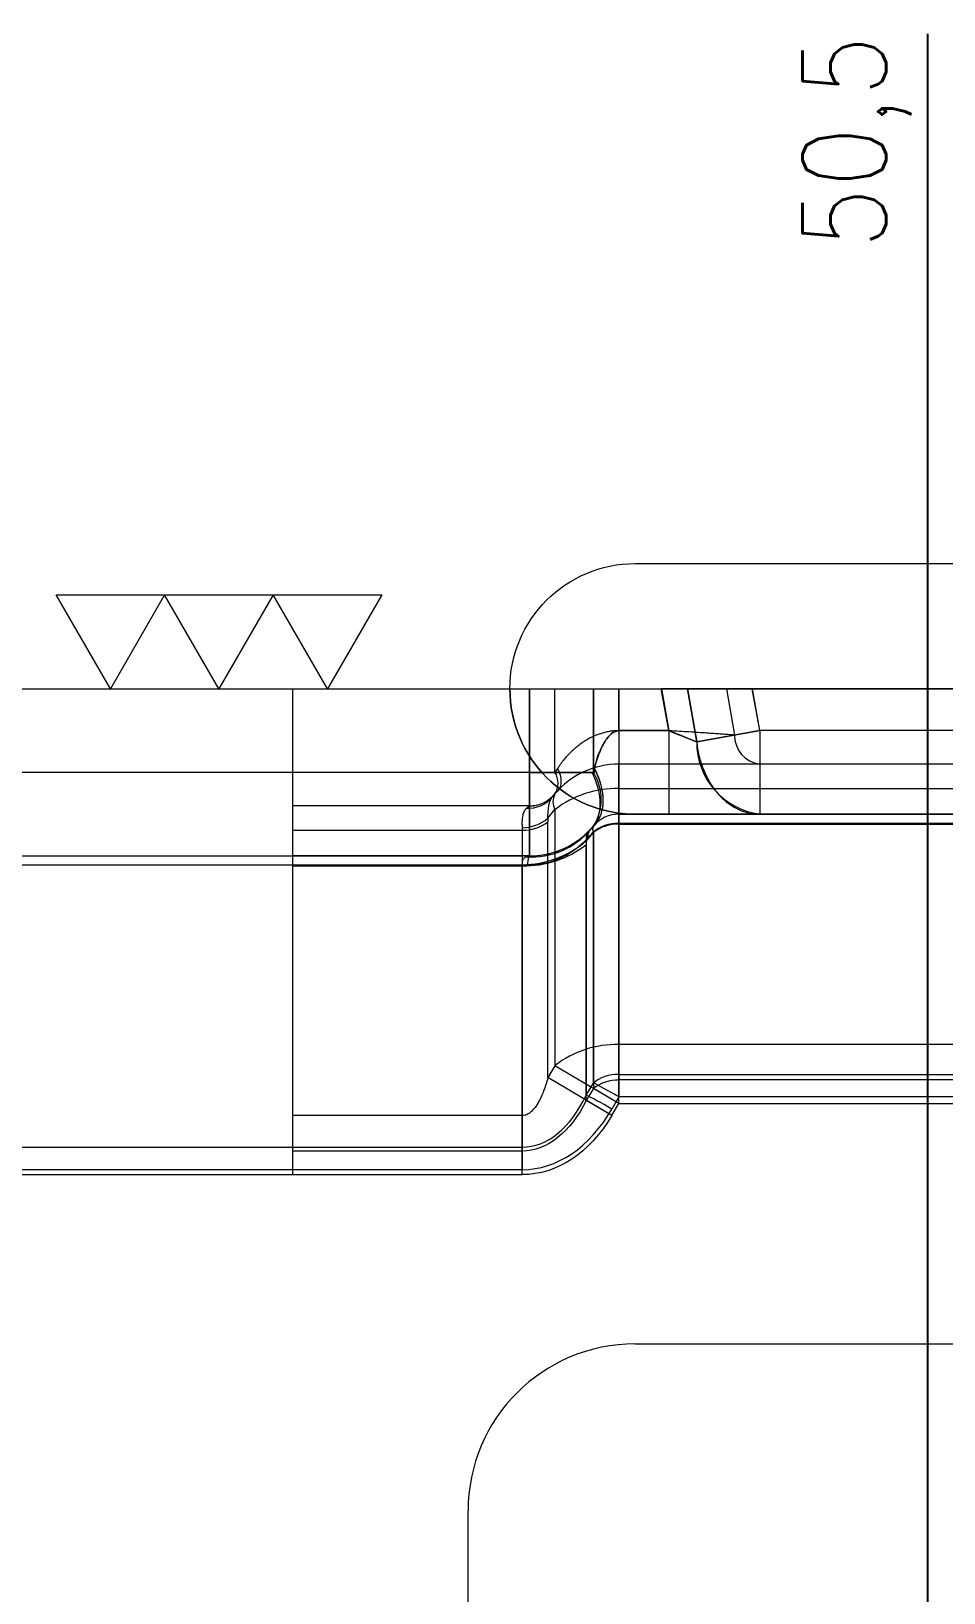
# Model space of a CAD drawing. Header units: millimetres. Extents: x 117382 to 126876, y -1151 to 1280.
# Drawn here: x 124403.2 to 124425.04, y 875.89 to 913.27 of the extents above; entities that cross this region are included whole.
import ezdxf

# ---------------------------------------------------------------- set-up
doc = ezdxf.new("R2010")
doc.units = ezdxf.units.MM
doc.linetypes.add('DASHED', pattern=[0])
doc.linetypes.add('HIDDEN', pattern=[0])
for name, color, linetype in [('DIE_P', 2, 'Continuous'), ('DIM', 4, 'Continuous'), ('PRESS', 3, 'Continuous'), ('TEXT', 4, 'Continuous')]:
    doc.layers.add(name, color=color, linetype=linetype)
doc.styles.get("Standard").update_dxf_attribs({"font": 'txt.shx', "width": 0.85, "bigfont": 'ctxt.shx'})
doc.dimstyles.new('T-2-WX', dxfattribs={"dimtxt": 2, "dimasz": 2, "dimexe": 0.5, "dimexo": 0.5, "dimgap": 0.5, "dimtad": 1, "dimtxsty": 'Standard', "dimblk": 'OPEN30', "dimcen": 0, "dimazin": 3, "dimtfac": 1, "dimtmove": 0, "dimatfit": 3, "dimldrblk": 'OPEN30', "dimlwd": -1, "dimlwe": -1})

# ---------------------------------------------------------------- blocks, each defined once
blk = doc.blocks.new('*u7584')
at = {"layer": 'DIE_P', "color": 2, "linetype": 'Continuous', "lineweight": 13}
for p, q in [((-20.534, 92.246), (-19.002, 92.246)), ((-19.002, 92.246), (-18.389, 92.246)), ((-18.389, 92.246), (-17.375, 92.246)), ((-16.752, 92.246), (-17.375, 92.246)), ((-15.197, 92.246), (-16.752, 92.246)), ((-6.803, 92.246), (-15.197, 92.246)), ((-18.969, 88.997), (-18.968, 88.998)), ((-18.389, 89.246), (-3.611, 89.246)), ((-52.5, 88.246), (-20.704, 88.246)), ((-20.704, 88.246), (-20.534, 88.246)), ((-18, 76.567), (-4, 76.567)), ((-22, 0), (-22, 72.567))]:
    blk.add_line(p, q, dxfattribs=at)
at = {"layer": 'DIE_P', "color": 155, "linetype": 'Continuous', "lineweight": 13}
for p, q in [((-20.534, 92.246), (-20.534, 90.246)), ((-19.002, 92.246), (-19.002, 90.246)), ((-18.389, 92.246), (-18.389, 91.246)), ((-17.198, 91.246), (-17.375, 92.246)), ((-16.529, 90.98), (-16.752, 92.246)), ((-15.02, 91.246), (-15.197, 92.246)), ((-18.389, 91.246), (-17.198, 91.246)), ((-16.529, 90.98), (-15.02, 91.246)), ((-6.98, 91.246), (-15.02, 91.246)), ((-15.02, 91.246), (-15.02, 89.246)), ((-20.534, 90.246), (-52.5, 90.246)), ((-20.534, 90.246), (-20.534, 88.246)), ((-20.534, 90.246), (-19.017, 90.246)), ((-18.389, 89.246), (-18.389, 89.026)), ((-3.611, 89.026), (-18.389, 89.026)), ((-18.389, 89.026), (-18.389, 83.018)), ((-19.171, 88.634), (-19.171, 82.518)), ((-19.002, 82.811), (-19.002, 88.819)), ((-20.704, 88.246), (-20.704, 88.026)), ((-20.704, 88.026), (-52.5, 88.026)), ((-20.704, 81.274), (-20.704, 88.026)), ((-18.389, 83.018), (-3.611, 83.018)), ((-18.389, 83.018), (-18.389, 82.48)), ((-19.171, 82.518), (-19.002, 82.811)), ((-18.389, 82.48), (-18.559, 82.187)), ((-3.611, 82.48), (-18.389, 82.48)), ((-52.5, 81.274), (-20.704, 81.274)), ((-20.704, 81.274), (-20.704, 80.736)), ((-20.704, 80.736), (-52.5, 80.736))]:
    blk.add_line(p, q, dxfattribs=at)
at = {"layer": 'DIE_P', "color": 11, "linetype": 'DASHED', "lineweight": 13}
blk.add_arc((-18, 92.246), 3, 180, 270, dxfattribs=at)
at = {"layer": 'DIE_P', "color": 2, "linetype": 'Continuous', "lineweight": 13}
for centre, radius, end in [((-18.389, 88.446), 0.8, 139.9948), ((-18, 72.567), 4, 180)]:
    blk.add_arc(centre, radius, 90, end, dxfattribs=at)
at = {"layer": 'DIE_P', "color": 155, "linetype": 'Continuous', "lineweight": 13}
for centre, major_axis, ratio, start_param, end_param in [((-20.534, 90.246), (1.502, -1.321), 0.600488, 0.013854, 0.957804), ((-18.389, 88.446), (0.8, 0), 0.725374, 1.570796, 2.443461), ((-18.559, 88.261), (-0.564, 0.567), 0.435359, 0, 0.513798), ((-21.147, 90.619), (-2.059, 1.898), 0.99998, 3.098477, 3.187941), ((-18.389, 88.446), (-0.613, 0.514), 0.292435, 0, 0.48103), ((-20.534, 87.446), (0, 0.8), 0.087799, 0, 0.76115), ((-20.704, 87.446), (2, 0), 0.290167, 1.5102, 1.570793), ((-18.389, 82.438), (-0.8, 0), 0.725374, 4.712389, 5.585054), ((-18.389, 82.438), (-0.693, 0.401), 0.045319, 4.738595, 5.824331), ((-20.704, 84.756), (0, 3.482), 0.574416, 3.141593, 4.014257), ((-18.559, 82.145), (-0.693, 0.401), 0.045319, 4.738595, 5.824331), ((-20.704, 84.798), (0, 4.062), 0.689299, 3.141593, 4.014257)]:
    blk.add_ellipse(centre, major_axis=major_axis, ratio=ratio, start_param=start_param, end_param=end_param, dxfattribs=at)
at = {"layer": 'DIE_P', "color": 2, "linetype": 'Continuous', "lineweight": 13}
blk.add_ellipse((-20.534, 90.246), major_axis=(1.359, 1.468), ratio=0.999992, start_param=4.671585, end_param=4.761052, dxfattribs=at)
for points, knots in [([(-18.977, 90.344), (-18.975, 90.35), (-18.971, 90.362), (-18.966, 90.381), (-18.959, 90.403), (-18.952, 90.428), (-18.944, 90.456), (-18.936, 90.486), (-18.927, 90.519), (-18.92, 90.547), (-18.914, 90.568), (-18.911, 90.581), (-18.908, 90.594), (-18.904, 90.605), (-18.901, 90.615), (-18.899, 90.625), (-18.896, 90.634), (-18.893, 90.642), (-18.891, 90.649), (-18.889, 90.655), (-18.887, 90.66), (-18.885, 90.665), (-18.884, 90.669), (-18.881, 90.674), (-18.877, 90.681), (-18.873, 90.691), (-18.868, 90.701), (-18.863, 90.711), (-18.858, 90.721), (-18.853, 90.732), (-18.847, 90.743), (-18.842, 90.754), (-18.837, 90.765), (-18.832, 90.777), (-18.827, 90.789), (-18.817, 90.812), (-18.803, 90.844), (-18.783, 90.886), (-18.763, 90.925), (-18.742, 90.962), (-18.721, 90.996), (-18.7, 91.028), (-18.679, 91.057), (-18.662, 91.079), (-18.649, 91.093), (-18.641, 91.102), (-18.634, 91.111), (-18.626, 91.119), (-18.618, 91.127), (-18.61, 91.135), (-18.602, 91.142), (-18.595, 91.15), (-18.587, 91.157), (-18.579, 91.163), (-18.571, 91.17), (-18.563, 91.176), (-18.556, 91.182), (-18.548, 91.188), (-18.54, 91.193), (-18.532, 91.198), (-18.525, 91.203), (-18.517, 91.208), (-18.509, 91.212), (-18.502, 91.216), (-18.494, 91.22), (-18.486, 91.223), (-18.479, 91.227), (-18.471, 91.23), (-18.464, 91.233), (-18.456, 91.235), (-18.449, 91.237), (-18.441, 91.239), (-18.434, 91.241), (-18.426, 91.242), (-18.419, 91.244), (-18.411, 91.245), (-18.404, 91.245), (-18.397, 91.246), (-18.392, 91.246), (-18.389, 91.246)], [0, 0, 0, 0, 0.015656, 0.033754, 0.054305, 0.077315, 0.10279, 0.130733, 0.161147, 0.194034, 0.206639, 0.218489, 0.229584, 0.239925, 0.249511, 0.258342, 0.266421, 0.273746, 0.280319, 0.286141, 0.291214, 0.295539, 0.299122, 0.30197, 0.31167, 0.32154, 0.331581, 0.341795, 0.352182, 0.362743, 0.373479, 0.384392, 0.395482, 0.40675, 0.418196, 0.429822, 0.472383, 0.513096, 0.551986, 0.589083, 0.624421, 0.658038, 0.68998, 0.720299, 0.730833, 0.741186, 0.751358, 0.761352, 0.771169, 0.780812, 0.790283, 0.799584, 0.808718, 0.817688, 0.826495, 0.835144, 0.843637, 0.851978, 0.860169, 0.868216, 0.87612, 0.883888, 0.891522, 0.899027, 0.906409, 0.913672, 0.920821, 0.927862, 0.9348, 0.941643, 0.948395, 0.955063, 0.961655, 0.968177, 0.974636, 0.981041, 0.987397, 0.993715, 1, 1, 1, 1]), ([(-19.011, 90.247), (-19.011, 90.244), (-19.01, 90.24), (-19.008, 90.233), (-19.007, 90.23), (-19.004, 90.224), (-19.002, 90.222), (-18.998, 90.221), (-18.997, 90.221), (-18.994, 90.222), (-18.993, 90.223), (-18.99, 90.225), (-18.988, 90.228), (-18.985, 90.233), (-18.983, 90.236), (-18.979, 90.246), (-18.977, 90.253), (-18.973, 90.266), (-18.971, 90.273), (-18.969, 90.288), (-18.968, 90.295), (-18.967, 90.31), (-18.966, 90.317), (-18.967, 90.329), (-18.967, 90.332), (-18.968, 90.34), (-18.968, 90.343), (-18.969, 90.347)], [0, 0, 0, 0, 0.0625, 0.0625, 0.125, 0.125, 0.1875, 0.1875, 0.21875, 0.21875, 0.25, 0.25, 0.3125, 0.3125, 0.375, 0.375, 0.5, 0.5, 0.625, 0.625, 0.75, 0.75, 0.875, 0.875, 0.9375, 0.9375, 1, 1, 1, 1]), ([(-18.977, 90.343), (-18.944, 90.276), (-18.914, 90.211), (-18.864, 90.08), (-18.843, 90.016), (-18.809, 89.887), (-18.795, 89.823), (-18.777, 89.696), (-18.772, 89.633), (-18.772, 89.509), (-18.777, 89.451), (-18.795, 89.341), (-18.809, 89.29), (-18.843, 89.194), (-18.864, 89.148), (-18.912, 89.068), (-18.938, 89.032), (-18.968, 88.999)], [0, 0, 0, 0, 0.126536, 0.126536, 0.253072, 0.253072, 0.379609, 0.379609, 0.506145, 0.506145, 0.632681, 0.632681, 0.759217, 0.759217, 0.885753, 0.885753, 1, 1, 1, 1]), ([(-20.534, 88.246), (-20.499, 88.246), (-20.464, 88.247), (-20.394, 88.25), (-20.359, 88.253), (-20.255, 88.264), (-20.187, 88.275), (-20.054, 88.303), (-19.989, 88.32), (-19.893, 88.351), (-19.846, 88.367), (-19.8, 88.385), (-19.769, 88.398), (-19.753, 88.404), (-19.677, 88.437), (-19.619, 88.466), (-19.507, 88.528), (-19.454, 88.561), (-19.351, 88.632), (-19.302, 88.669), (-19.232, 88.727), (-19.21, 88.747), (-19.165, 88.787), (-19.144, 88.808), (-19.123, 88.828)], [0, 0, 0, 0, 0.0625, 0.0625, 0.125, 0.125, 0.25, 0.25, 0.375, 0.375, 0.4375, 0.46875, 0.46875, 0.5, 0.5, 0.625, 0.625, 0.75, 0.75, 0.875, 0.875, 0.9375, 0.9375, 1, 1, 1, 1])]:
    blk.add_open_spline(points, degree=3, knots=knots, dxfattribs=at)
at = {"layer": 'DIE_P', "color": 155, "linetype": 'Continuous', "lineweight": 13}
for points, knots in [([(-18.389, 91.246), (-18.389, 91.115), (-18.389, 90.984), (-18.389, 90.727), (-18.389, 90.601), (-18.389, 90.359), (-18.389, 90.243), (-18.389, 90.026), (-18.389, 89.924), (-18.389, 89.739), (-18.389, 89.655), (-18.389, 89.51), (-18.389, 89.448), (-18.389, 89.348), (-18.389, 89.31), (-18.389, 89.259), (-18.389, 89.246), (-18.389, 89.246)], [0, 0, 0, 0, 0.12505, 0.12505, 0.250101, 0.250101, 0.375151, 0.375151, 0.500201, 0.500201, 0.625252, 0.625252, 0.750302, 0.750302, 0.875352, 0.875352, 1, 1, 1, 1]), ([(-17.198, 91.246), (-17.192, 91.243), (-17.179, 91.238), (-17.16, 91.23), (-17.141, 91.222), (-17.122, 91.214), (-17.103, 91.207), (-17.084, 91.199), (-17.066, 91.192), (-17.048, 91.185), (-17.03, 91.178), (-17.012, 91.171), (-16.994, 91.164), (-16.977, 91.157), (-16.96, 91.15), (-16.943, 91.144), (-16.926, 91.137), (-16.91, 91.131), (-16.893, 91.124), (-16.877, 91.118), (-16.861, 91.112), (-16.846, 91.106), (-16.83, 91.1), (-16.815, 91.094), (-16.8, 91.088), (-16.786, 91.082), (-16.771, 91.077), (-16.757, 91.071), (-16.744, 91.066), (-16.73, 91.061), (-16.717, 91.055), (-16.703, 91.05), (-16.691, 91.045), (-16.678, 91.04), (-16.666, 91.035), (-16.654, 91.03), (-16.642, 91.026), (-16.63, 91.021), (-16.619, 91.016), (-16.608, 91.012), (-16.597, 91.008), (-16.587, 91.003), (-16.577, 90.999), (-16.567, 90.995), (-16.557, 90.991), (-16.547, 90.987), (-16.538, 90.983), (-16.532, 90.981), (-16.529, 90.98)], [0, 0, 0, 0, 0.026328, 0.052449, 0.078362, 0.104069, 0.129568, 0.154861, 0.179948, 0.204828, 0.229503, 0.253971, 0.278234, 0.302292, 0.326144, 0.349791, 0.373234, 0.396472, 0.419505, 0.442335, 0.464961, 0.487383, 0.509603, 0.531619, 0.553432, 0.575043, 0.596453, 0.61766, 0.638666, 0.65947, 0.680074, 0.700478, 0.720681, 0.740685, 0.760489, 0.780094, 0.799501, 0.81871, 0.837721, 0.856534, 0.875151, 0.893572, 0.911796, 0.929826, 0.94766, 0.9653, 0.982747, 1, 1, 1, 1]), ([(-17.198, 91.246), (-17.198, 91.128), (-17.198, 91.006), (-17.198, 90.758), (-17.198, 90.633), (-17.198, 90.448), (-17.198, 90.387), (-17.198, 90.267), (-17.198, 90.208), (-17.198, 90.094), (-17.198, 90.039), (-17.198, 89.932), (-17.198, 89.88), (-17.198, 89.783), (-17.198, 89.736), (-17.198, 89.65), (-17.198, 89.609), (-17.198, 89.534), (-17.198, 89.5), (-17.198, 89.438), (-17.198, 89.41), (-17.198, 89.337), (-17.198, 89.302), (-17.198, 89.256), (-17.198, 89.246), (-17.198, 89.246)], [0, 0, 0, 0, 0.125058, 0.125058, 0.250115, 0.250115, 0.312644, 0.312644, 0.375173, 0.375173, 0.437702, 0.437702, 0.50023, 0.50023, 0.562759, 0.562759, 0.625288, 0.625288, 0.687817, 0.687817, 0.750346, 0.750346, 0.875403, 0.875403, 1, 1, 1, 1]), ([(-16.529, 90.98), (-16.518, 90.871), (-16.5, 90.76), (-16.447, 90.538), (-16.413, 90.428), (-16.327, 90.214), (-16.277, 90.11), (-16.16, 89.914), (-16.094, 89.823), (-15.951, 89.658), (-15.873, 89.584), (-15.71, 89.459), (-15.625, 89.406), (-15.452, 89.324), (-15.364, 89.294), (-15.193, 89.255), (-15.11, 89.246), (-15.029, 89.246)], [0, 0, 0, 0, 0.125559, 0.125559, 0.251118, 0.251118, 0.376677, 0.376677, 0.502237, 0.502237, 0.627796, 0.627796, 0.753355, 0.753355, 0.878914, 0.878914, 1, 1, 1, 1]), ([(-19.171, 88.634), (-19.193, 88.611), (-19.216, 88.589), (-19.262, 88.545), (-19.285, 88.523), (-19.357, 88.46), (-19.408, 88.42), (-19.512, 88.345), (-19.567, 88.31), (-19.68, 88.244), (-19.738, 88.214), (-19.86, 88.159), (-19.922, 88.135), (-20.049, 88.094), (-20.113, 88.077), (-20.244, 88.05), (-20.31, 88.039), (-20.412, 88.03), (-20.446, 88.027), (-20.514, 88.025), (-20.548, 88.024), (-20.582, 88.025)], [0, 0, 0, 0, 0.0625, 0.0625, 0.125, 0.125, 0.25, 0.25, 0.375, 0.375, 0.5, 0.5, 0.625, 0.625, 0.75, 0.75, 0.875, 0.875, 0.9375, 0.9375, 1, 1, 1, 1])]:
    blk.add_open_spline(points, degree=3, knots=knots, dxfattribs=at)
at = {"layer": 'DIE_P', "color": 2, "linetype": 'DASHED', "lineweight": 13}
blk.add_open_spline([(-18.968, 88.999), (-18.971, 88.995), (-18.974, 88.992), (-18.977, 88.988)], degree=3, dxfattribs=at)
blk = doc.blocks.new('*D7643')
at = {"layer": 'Defpoints', "color": 0}
for p in [(124475.152, 897.534), (124485.152, 897.534), (124374.152, 796.534)]:
    blk.add_point(p, dxfattribs=at)
at = {"layer": 'DIM', "color": 0}
blk.add_line((124475.652, 897.534), (124489.295, 897.534), dxfattribs=at)
at = {"layer": 'DIM', "color": 0, "lineweight": 5, "insert": (124487.474, 899.034), "char_height": 2, "attachment_point": 5}
blk.add_mtext('101', dxfattribs=at)
blk = doc.blocks.new('_Open30')
blk = doc.blocks.new('*D7648')
at = {"layer": 'Defpoints', "color": 0}
for p in [(124475.152, 907.534), (124475.152, 897.534), (124374.152, 796.534)]:
    blk.add_point(p, dxfattribs=at)
at = {"layer": 'DIM', "color": 0}
blk.add_line((124475.152, 898.034), (124475.152, 911.676), dxfattribs=at)
at = {"layer": 'DIM', "color": 0, "lineweight": 5, "insert": (124473.652, 909.855), "char_height": 2, "attachment_point": 5, "rotation": 90}
blk.add_mtext('101', dxfattribs=at)
blk = doc.blocks.new('*D7649')
at = {"layer": 'Defpoints', "color": 0}
for p in [(124424.652, 907.534), (124424.652, 862.536), (124374.152, 796.534)]:
    blk.add_point(p, dxfattribs=at)
at = {"layer": 'DIM', "color": 0}
blk.add_line((124424.652, 863.036), (124424.652, 913.215), dxfattribs=at)
at = {"layer": 'DIM', "color": 0, "lineweight": 5, "insert": (124422.962, 910.624), "char_height": 2, "attachment_point": 5, "rotation": 90}
blk.add_mtext('50,5', dxfattribs=at)

msp = doc.modelspace()

# ---------------------------------------------------------------- linework, layer by layer
at = {"layer": 'DIE_P', "lineweight": 5}
for p, q in [((124409.452, 897.532), (124409.452, 885.903)), ((124415.119, 897.532), (124415.119, 895.532)), ((124415.119, 897.532), (124415.119, 895.532)), ((124415.731, 895.532), (124415.731, 897.532)), ((124416.65, 895.532), (124416.65, 897.532)), ((124417.263, 896.532), (124417.263, 897.532)), ((124417.263, 896.532), (124417.263, 897.532)), ((124418.278, 897.532), (124418.454, 896.532)), ((124418.278, 897.532), (124418.454, 896.532)), ((124418.9, 897.532), (124419.123, 896.266)), ((124419.833, 897.532), (124420.029, 896.425)), ((124420.632, 896.532), (124420.456, 897.532)), ((124420.632, 896.532), (124420.456, 897.532)), ((124418.454, 896.532), (124417.263, 896.532)), ((124418.454, 896.532), (124417.263, 896.532)), ((124418.454, 896.532), (124418.454, 895.732)), ((124418.454, 896.532), (124418.454, 894.532)), ((124420.632, 896.532), (124419.123, 896.266)), ((124420.632, 896.532), (124420.029, 896.425)), ((124420.632, 896.532), (124420.632, 895.732)), ((124428.673, 896.532), (124420.632, 896.532)), ((124428.673, 896.532), (124420.632, 896.532)), ((124420.632, 896.532), (124420.632, 894.532)), ((124417.263, 895.146), (124417.263, 895.732)), ((124432.042, 895.732), (124417.263, 895.732)), ((124415.119, 895.532), (124409.452, 895.532)), ((124415.731, 895.532), (124415.119, 895.532)), ((124415.119, 895.532), (124415.119, 894.732)), ((124415.119, 895.532), (124415.119, 893.532)), ((124416.65, 895.532), (124415.119, 895.532)), ((124415.731, 895.017), (124415.664, 894.937)), ((124417.263, 895.146), (124432.042, 895.146)), ((124417.263, 889.017), (124417.263, 895.146)), ((124415.119, 894.732), (124409.452, 894.732)), ((124415.559, 894.436), (124415.731, 894.641)), ((124415.731, 894.641), (124415.731, 888.512)), ((124417.263, 894.297), (124417.263, 894.532)), ((124432.042, 894.532), (124417.263, 894.532)), ((124415.562, 888.227), (124415.562, 894.348)), ((124416.65, 894.246), (124416.583, 894.165)), ((124417.263, 888.169), (124417.263, 894.297)), ((124417.263, 894.297), (124432.042, 894.297)), ((124409.452, 894.146), (124414.949, 894.146)), ((124414.949, 894.146), (124414.949, 887.317)), ((124416.479, 893.89), (124416.65, 894.095)), ((124416.481, 887.681), (124416.481, 893.802)), ((124416.65, 894.095), (124416.65, 887.967)), ((124415.119, 893.532), (124409.452, 893.532)), ((124415.118, 893.532), (124415.051, 893.509)), ((124409.452, 893.297), (124414.949, 893.297)), ((124414.949, 893.297), (124414.949, 886.469)), ((124432.042, 889.017), (124417.263, 889.017)), ((124417.263, 887.603), (124417.263, 889.017)), ((124415.731, 888.512), (124415.562, 888.227)), ((124417.094, 887.318), (124415.562, 888.227)), ((124417.263, 887.603), (124415.731, 888.512)), ((124417.263, 887.603), (124417.263, 888.169)), ((124432.042, 888.169), (124417.263, 888.169)), ((124416.65, 887.967), (124416.481, 887.681)), ((124417.263, 887.603), (124416.65, 887.967)), ((124417.094, 887.318), (124416.481, 887.681)), ((124417.094, 887.318), (124417.263, 887.603)), ((124417.094, 887.318), (124417.263, 887.603)), ((124417.263, 887.603), (124432.042, 887.603)), ((124417.263, 887.603), (124432.042, 887.603)), ((124414.949, 887.317), (124409.452, 887.317)), ((124414.949, 885.903), (124414.949, 887.317)), ((124414.949, 886.469), (124409.452, 886.469)), ((124414.949, 885.903), (124414.949, 886.469)), ((124383.152, 885.903), (124414.949, 885.903)), ((124383.152, 885.903), (124414.949, 885.903))]:
    msp.add_line(p, q, dxfattribs=at)
at = {"layer": 'DIE_P', "color": 52, "linetype": 'DASHED', "lineweight": 5, "ltscale": 0.5}
msp.add_lwpolyline([(124417.652, 894.532, -1), (124417.652, 900.532), (124431.652, 900.532, -1), (124431.652, 894.532)], format="xyb", close=True, dxfattribs=at)
at = {"layer": 'DIE_P', "color": 1, "linetype": 'Continuous', "lineweight": 5}
msp.add_lwpolyline([(124384.152, 897.532), (124465.152, 897.532, -0.414214), (124466.152, 896.532), (124466.152, 807.036, 0.414214), (124467.652, 805.536), (124470.652, 805.536, -0.414214), (124472.152, 804.036), (124472.152, 798.036, -0.414214), (124470.652, 796.536), (124378.652, 796.536, -0.414214), (124377.152, 798.036), (124377.152, 804.036, -0.414214), (124378.652, 805.536), (124381.652, 805.536, 0.414214), (124383.152, 807.036), (124383.152, 896.532, -0.414214)], format="xyb", close=True, dxfattribs=at)
at = {"layer": 'DIE_P', "lineweight": 5}
for centre, radius, start, end in [((124420.723, 896.42), 0.695, 179.5831, 262.4687), ((124420.86, 896.253), 1.736, 179.5831, 262.4687), ((124417.263, 893.732), 2, 90, 140), ((124415.333, 895.274), 0.474, 327.1785, 32.8215), ((124415.654, 894.889), 1.186, 327.1785, 32.8215), ((124415.093, 895.422), 0.749, 266.787, 319.6284), ((124415.118, 895.531), 0.8, 269.9922, 319.9992), ((124415.119, 895.532), 0.8, 270, 319.9948), ((124416.065, 894.829), 0.383, 150.5438, 209.4562), ((124417.205, 892.745), 2.401, 88.6199, 127.8779), ((124417.263, 893.732), 0.8, 90, 140), ((124414.941, 895.164), 0.955, 270.3381, 310.3458), ((124414.972, 895.106), 0.96, 268.6199, 307.8779), ((124415.156, 895.379), 1.873, 266.787, 319.6284), ((124415.119, 895.531), 2, 269.9922, 319.9992), ((124415.119, 895.532), 2, 270, 319.9948), ((124416.784, 894.171), 0.153, 150.5438, 209.4562), ((124417.24, 893.337), 0.96, 88.6199, 127.8779), ((124414.932, 895.711), 2.388, 270.3381, 310.3458), ((124415.007, 895.698), 2.401, 268.6199, 307.8779), ((124417.205, 886.617), 2.401, 88.6199, 127.8779), ((124417.24, 887.209), 0.96, 88.6199, 127.8779)]:
    msp.add_arc(centre, radius, start, end, dxfattribs=at)
at = {"layer": 'DIE_P', "lineweight": 5, "extrusion": (0, -4.44089e-16, -1)}
for centre, major_axis, ratio, start_param, end_param in [((124412.599, 892.732), (2.235, 1.781), 0.406765, 0.26805, 0.313533), ((124412.599, 892.732), (2.346, 0.597), 0.22686, 0.01223, 0.057713), ((124414.949, 889.863), (0, -3.96), 0.707107, 5.410521, 6.283185), ((124414.949, 889.863), (0, -3.96), 0.707107, 5.410521, 6.283185)]:
    msp.add_ellipse(centre, major_axis=major_axis, ratio=ratio, start_param=start_param, end_param=end_param, dxfattribs=at)
at = {"layer": 'DIE_P', "lineweight": 5, "extrusion": (-2.46519e-32, -4.44089e-16, -1)}
msp.add_ellipse((124413.212, 892.368), major_axis=(-2.085, -2.669), ratio=0.405408, start_param=3.574776, end_param=3.620259, dxfattribs=at)
at = {"layer": 'DIE_P', "lineweight": 5, "extrusion": (4.93038e-32, -4.44089e-16, -1)}
msp.add_ellipse((124414.132, 891.823), major_axis=(-2.085, -2.669), ratio=0.405408, start_param=3.574776, end_param=3.620259, dxfattribs=at)
at = {"layer": 'DIE_P', "lineweight": 5}
for points, knots in [([(124417.263, 896.532), (124417.229, 896.531), (124417.159, 896.529), (124417.054, 896.517), (124416.949, 896.497), (124416.844, 896.468), (124416.739, 896.432), (124416.635, 896.388), (124416.532, 896.335), (124416.431, 896.275), (124416.331, 896.207), (124416.234, 896.13), (124416.138, 896.046), (124416.046, 895.954), (124415.957, 895.853), (124415.871, 895.745), (124415.819, 895.668), (124415.793, 895.629)], [0, 0, 0, 0, 0.053798, 0.108376, 0.164037, 0.221069, 0.279736, 0.340283, 0.402933, 0.467886, 0.535324, 0.605406, 0.678278, 0.754065, 0.832883, 0.914831, 1, 1, 1, 1]), ([(124417.263, 896.532), (124417.213, 896.532), (124417.164, 896.515), (124417.073, 896.456), (124417.032, 896.415), (124416.923, 896.28), (124416.871, 896.178), (124416.79, 895.995), (124416.76, 895.912), (124416.711, 895.762), (124416.692, 895.693), (124416.675, 895.629)], [0, 0, 0, 0, 0.125, 0.125, 0.25, 0.25, 0.5, 0.5, 0.75, 0.75, 1, 1, 1, 1]), ([(124417.263, 896.532), (124417.263, 896.343), (124417.263, 896.122), (124417.263, 895.81), (124417.263, 895.732), (124417.263, 895.732)], [0, 0, 0, 0, 0.5, 0.5, 1, 1, 1, 1]), ([(124417.263, 896.532), (124417.263, 896.27), (124417.263, 896.008), (124417.263, 895.524), (124417.263, 895.303), (124417.263, 894.932), (124417.263, 894.784), (124417.263, 894.584), (124417.263, 894.532), (124417.263, 894.532)], [0, 0, 0, 0, 0.25, 0.25, 0.5, 0.5, 0.75, 0.75, 1, 1, 1, 1]), ([(124420.029, 896.425), (124419.997, 896.427), (124419.931, 896.432), (124419.817, 896.441), (124419.684, 896.45), (124419.53, 896.461), (124419.356, 896.473), (124419.159, 896.486), (124418.942, 896.5), (124418.705, 896.515), (124418.539, 896.526), (124418.454, 896.532)], [0, 0, 0, 0, 0.079181, 0.166319, 0.26143, 0.364524, 0.475611, 0.594698, 0.721789, 0.856889, 1, 1, 1, 1]), ([(124415.793, 895.629), (124415.844, 895.526), (124415.875, 895.417), (124415.875, 895.224), (124415.844, 895.143), (124415.793, 895.087)], [0, 0, 0, 0, 0.5, 0.5, 1, 1, 1, 1]), ([(124416.675, 895.629), (124416.803, 895.372), (124416.88, 895.098), (124416.88, 894.616), (124416.803, 894.413), (124416.675, 894.274)], [0, 0, 0, 0, 0.5, 0.5, 1, 1, 1, 1]), ([(124415.559, 894.436), (124415.56, 894.466), (124415.563, 894.525), (124415.569, 894.607), (124415.577, 894.682), (124415.588, 894.749), (124415.602, 894.809), (124415.619, 894.86), (124415.639, 894.904), (124415.656, 894.926), (124415.664, 894.937)], [0, 0, 0, 0, 0.124329, 0.248398, 0.372434, 0.496663, 0.621313, 0.746606, 0.872763, 1, 1, 1, 1]), ([(124415.051, 894.674), (124415.04, 894.664), (124415.019, 894.644), (124414.994, 894.604), (124414.973, 894.558), (124414.958, 894.503), (124414.947, 894.441), (124414.942, 894.371), (124414.941, 894.294), (124414.945, 894.237), (124414.947, 894.209)], [0, 0, 0, 0, 0.122, 0.244427, 0.367501, 0.49144, 0.616455, 0.742754, 0.870537, 1, 1, 1, 1]), ([(124415.118, 894.731), (124415.117, 894.73), (124415.115, 894.728), (124415.101, 894.717), (124415.081, 894.699), (124415.061, 894.683), (124415.051, 894.674)], [0, 0, 0, 0, 0.246056, 0.494033, 0.745003, 1, 1, 1, 1]), ([(124415.562, 888.227), (124415.546, 888.17), (124415.516, 888.061), (124415.463, 887.908), (124415.408, 887.774), (124415.35, 887.658), (124415.29, 887.557), (124415.227, 887.473), (124415.16, 887.404), (124415.091, 887.355), (124415.021, 887.323), (124414.972, 887.319), (124414.949, 887.317)], [0, 0, 0, 0, 0.15843, 0.301793, 0.430269, 0.544109, 0.643671, 0.736515, 0.816503, 0.885221, 0.945155, 1, 1, 1, 1])]:
    msp.add_open_spline(points, degree=3, knots=knots, dxfattribs=at)
for points in [[(124419.123, 896.266), (124418.959, 896.331), (124418.71, 896.43), (124418.454, 896.532)], [(124415.793, 895.629), (124415.771, 895.597), (124415.751, 895.564), (124415.731, 895.532)], [(124416.675, 895.629), (124416.666, 895.597), (124416.658, 895.564), (124416.65, 895.532)], [(124415.119, 894.732), (124415.119, 894.732), (124415.118, 894.732), (124415.118, 894.731)], [(124416.479, 893.89), (124416.524, 894.041), (124416.556, 894.133), (124416.583, 894.165)], [(124415.051, 893.509), (124414.958, 893.477), (124414.929, 893.413), (124414.947, 893.322)], [(124415.119, 893.532), (124415.119, 893.532), (124415.118, 893.532), (124415.118, 893.532)], [(124416.481, 887.681), (124416.103, 886.917), (124415.536, 886.469), (124414.949, 886.469)]]:
    msp.add_open_spline(points, degree=3, dxfattribs=at)
at = {"layer": 'PRESS', "color": 8, "linetype": 'HIDDEN', "lineweight": 5}
msp.add_lwpolyline([(124374.152, 796.534), (124374.152, 897.534), (124475.152, 897.534), (124475.152, 796.534)], close=True, dxfattribs=at)
at = {"layer": 'TEXT', "lineweight": 5}
msp.add_lwpolyline([(124411.585, 899.784), (124410.286, 897.534), (124408.987, 899.784), (124407.688, 897.534), (124406.389, 899.784), (124405.09, 897.534), (124403.791, 899.784), (124411.585, 899.784)], close=True, dxfattribs=at)

# ---------------------------------------------------------------- block references
at = {"layer": 'PRESS', "color": 4, "lineweight": 5}
msp.add_blockref('*u7584', (124435.652, 805.286), dxfattribs=at)

# ---------------------------------------------------------------- dimensions: what is measured, and where the dimension line sits
at = {"layer": 'DIM', "lineweight": 5}
for feature_location, offset, dtype, picture, middle in [((124424.652, 862.536), (0, 44.998), 1, '*D7649', (124422.962, 910.624)), ((124475.152, 897.534), (0, 10), 1, '*D7648', (124473.652, 909.855)), ((124475.152, 897.534), (10, 0), 0, '*D7643', (124487.474, 899.034))]:
    dim = msp.add_ordinate_dim(feature_location=feature_location, offset=offset, dtype=dtype, origin=(124374.152, 796.534), dimstyle='T-2-WX', dxfattribs=at)
    dim.commit()
    dim.dimension.update_dxf_attribs({"geometry": picture, "text_midpoint": middle})

doc.saveas('drawing.dxf')
